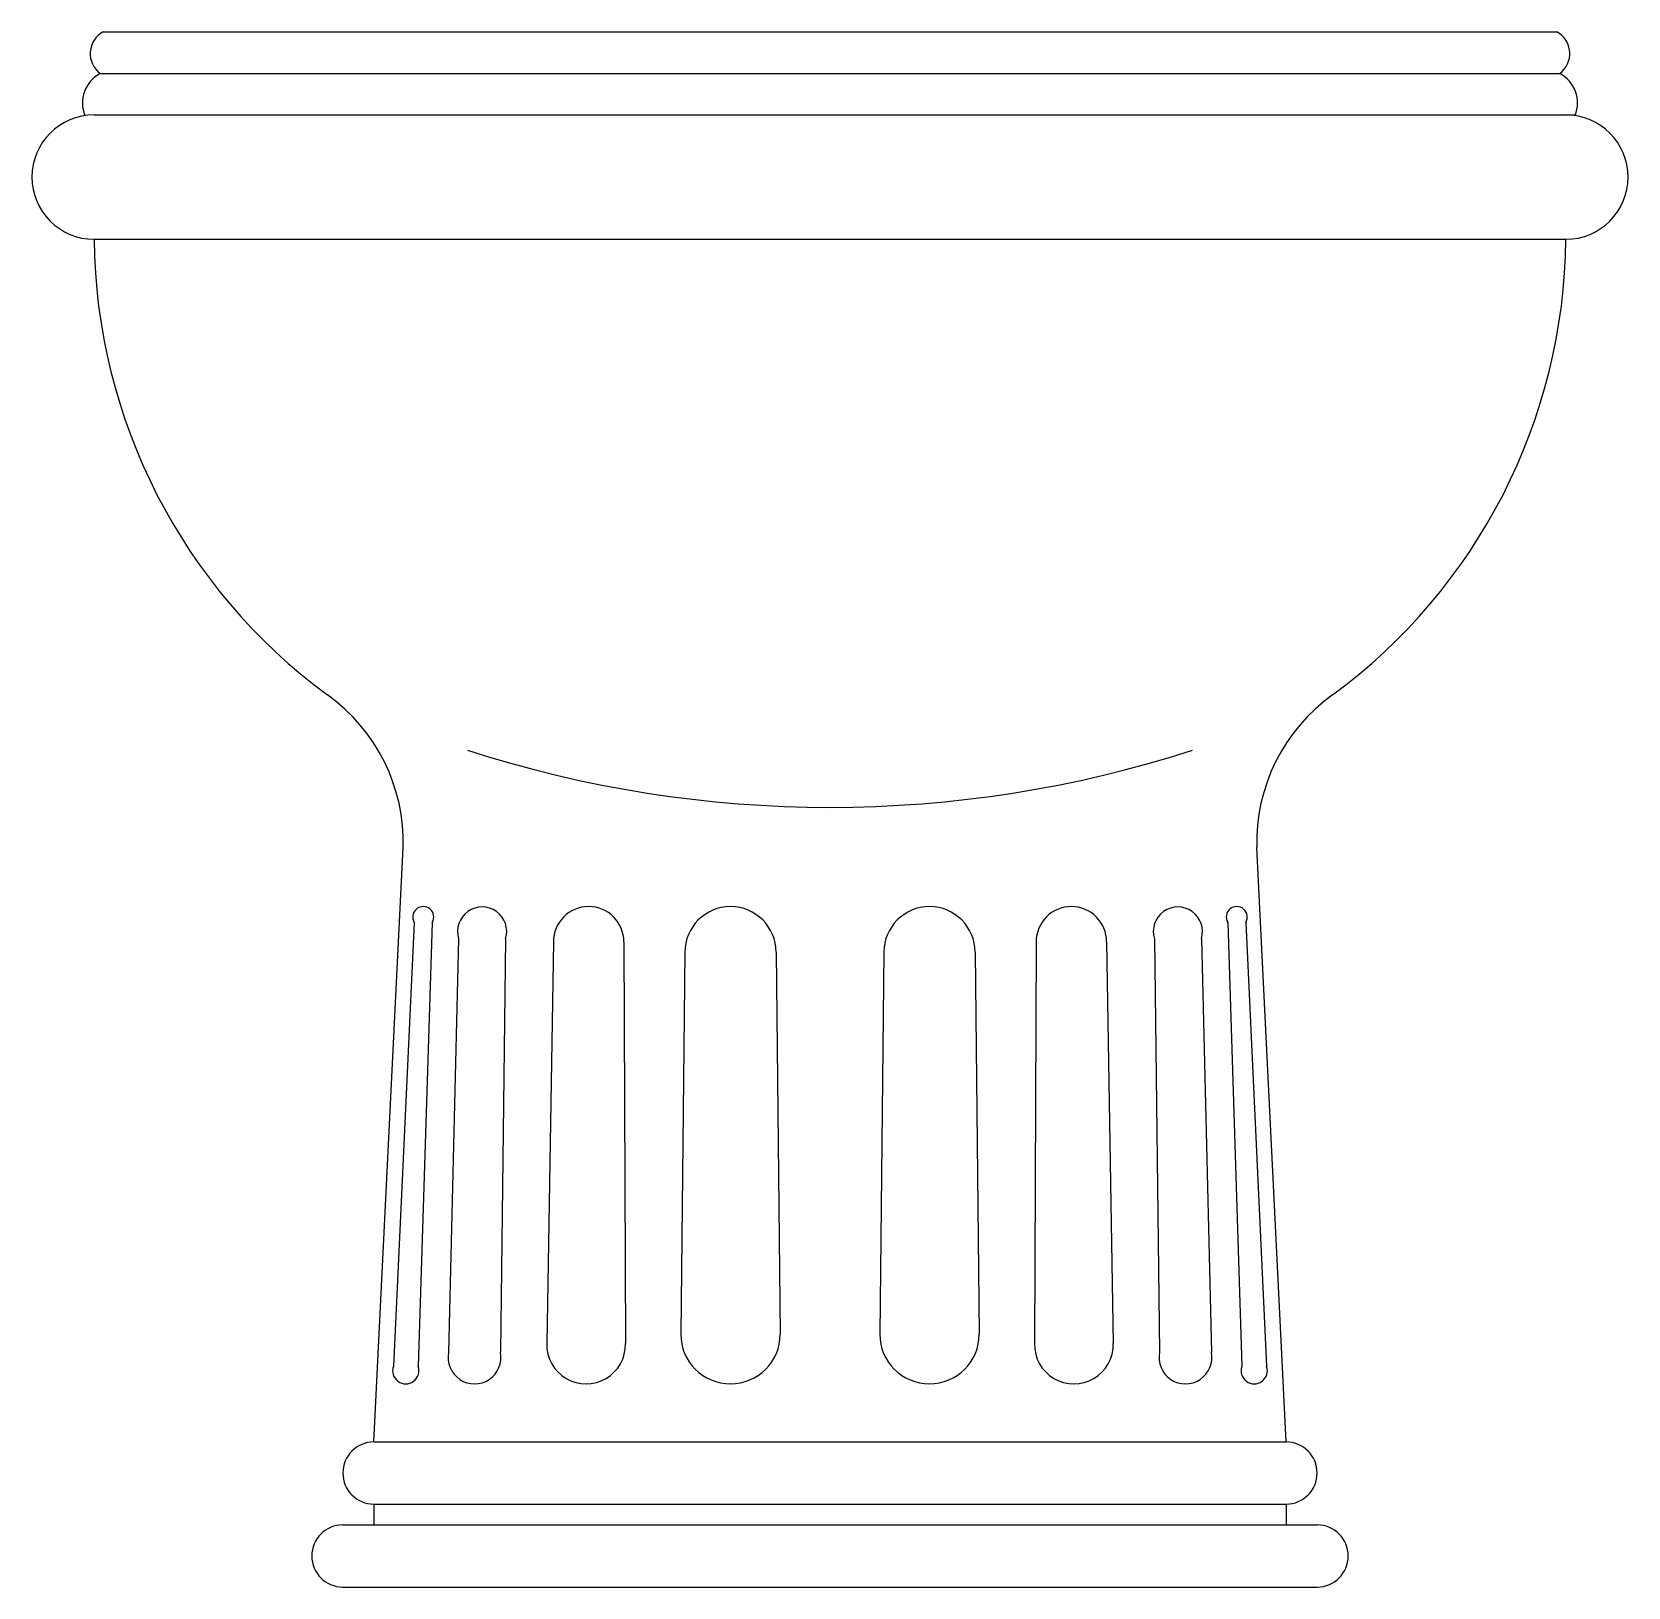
# Model space of a CAD drawing. Extents: x -844.935 to -844.55, y 507.152 to 507.527.
import ezdxf

# ---------------------------------------------------------------- set-up
doc = ezdxf.new("R2010")
doc.units = 0
doc.header["$LTSCALE"] = 50
doc.header["$MEASUREMENT"] = 0
doc.layers.add('A-PEÇAS', color=2, linetype='CONTINUOUS')

msp = doc.modelspace()

# ---------------------------------------------------------------- linework, layer by layer
at = {"layer": 'A-PEÇAS'}
for p, q in [((-844.9173907662799, 507.5270920116107), (-844.5667791691541, 507.5270920116107)), ((-844.8521428792234, 507.1870920116107), (-844.845019306577, 507.3304058588645)), ((-844.6320270562106, 507.1870920116107), (-844.639150628857, 507.3304058588645)), ((-844.8521428792234, 507.1720920116107), (-844.8521428792234, 507.1670920116107)), ((-844.8521428792234, 507.1720920116107), (-844.8521428792234, 507.1670920116107)), ((-844.6320270562106, 507.1720920116107), (-844.6320270562106, 507.1670920116107)), ((-844.6320270562106, 507.1720920116107), (-844.6320270562106, 507.1670920116107)), ((-844.8596428792234, 507.1520920116107), (-844.6245270562106, 507.1520920116107))]:
    msp.add_line(p, q, dxfattribs=at)
at = {"layer": 'A-PEÇAS', "color": 1}
for p, q in [((-844.9180956736254, 507.5170920116107), (-844.5660742618086, 507.5170920116107)), ((-844.919584967717, 507.5070920116107), (-844.5622994516649, 507.5070920116107)), ((-844.919584967717, 507.4770920116107), (-844.564584967717, 507.4770920116107)), ((-844.8423893897171, 507.3123526880654), (-844.8473943611373, 507.2053245580179)), ((-844.8380046568012, 507.3123526880654), (-844.8414027046899, 507.2053245580179)), ((-844.6461652786328, 507.3123526880654), (-844.6427672307441, 507.2053245580179)), ((-844.6417805457169, 507.3123526880654), (-844.6367755742967, 507.2053245580179)), ((-844.8316562148004, 507.3084361257469), (-844.8340919705763, 507.2087164816071)), ((-844.8203300958749, 507.3084361257469), (-844.8215632594455, 507.2087164816071)), ((-844.8088034306639, 507.3076814061782), (-844.8104103656625, 507.210787686789)), ((-844.791803430664, 507.3076814061782), (-844.7914143964875, 507.2107876867889)), ((-844.6923665047701, 507.3076814061782), (-844.6927555389465, 507.2107876867889)), ((-844.6753665047701, 507.3076814061782), (-844.6737595697715, 507.210787686789)), ((-844.6638398395592, 507.3084361257469), (-844.6626066759885, 507.2087164816071)), ((-844.6525137206336, 507.3084361257469), (-844.6500779648578, 507.2087164816071)), ((-844.777084967717, 507.3051814061782), (-844.7780849677171, 507.2130920116107)), ((-844.755084967717, 507.3051814061782), (-844.7540849677171, 507.2130920116107)), ((-844.729084967717, 507.3051814061782), (-844.7300849677171, 507.2130920116107)), ((-844.707084967717, 507.3051814061782), (-844.7060849677171, 507.2130920116107)), ((-844.8521428792234, 507.1870920116107), (-844.6320270562106, 507.1870920116107)), ((-844.8521428792234, 507.1720920116107), (-844.6320270562106, 507.1720920116107)), ((-844.8596428792234, 507.1670920116107), (-844.6245270562106, 507.1670920116107))]:
    msp.add_line(p, q, dxfattribs=at)
at = {"layer": 'A-PEÇAS'}
for centre, radius, start, end in [((-844.9146136389693, 507.5218714051484), 0.005913304316058719, 118.010964406943, 233.9247317959336), ((-844.5695562964647, 507.5218714051484), 0.005913304316058719, 306.0752682040664, 61.98903559305698), ((-844.914315257638, 507.509952516768), 0.008078609512024527, 117.9015547801724, 201.9963291541645), ((-844.569854677796, 507.509952516768), 0.008078609512024527, 338.0036708458358, 62.09844521982762), ((-844.919584967717, 507.4920920116107), 0.015, 90, 270), ((-844.564584967717, 507.4920920116107), 0.015, 270, 90), ((-844.7817099778392, 507.4783757200813), 0.1378809658409445, 180.5334466556797, 233.7245594737125), ((-844.7024599575948, 507.4783757200813), 0.1378809658409445, 306.2754405262875, 359.4665533443203), ((-844.8887202124591, 507.3316570329745), 0.04371881301654444, 358.3600473065255, 54.43094087061048), ((-844.5954497229749, 507.3316570329745), 0.04371881301654444, 125.5690591293895, 181.6399526934745), ((-844.8520847423944, 507.1795920116107), 0.007500225322675007, 90.44412376363701, 269.5558762363673), ((-844.6320851930396, 507.1795920116107), 0.007500225322675007, 270.4441237636327, 89.555876236363), ((-844.8595847423943, 507.1595920116107), 0.007500225322675007, 90.44412376363701, 269.5558762363673), ((-844.6245851930397, 507.1595920116107), 0.007500225322675007, 270.4441237636327, 89.555876236363)]:
    msp.add_arc(centre, radius, start, end, dxfattribs=at)
at = {"layer": 'A-PEÇAS', "color": 1}
for centre, radius, start, end in [((-844.742084967717, 507.6246625982556), 0.2845487850907045, 252.1027065001865, 287.8972934998135), ((-844.8401970232592, 507.3136393604465), 0.002542045731718473, 329.5918618599615, 210.4081381404702), ((-844.8259931553376, 507.3101689581446), 0.005922242024550245, 342.9864795021385, 197.0135204980163), ((-844.8003034306639, 507.3076814061782), 0.0085, 1.59969178258889e-10, 179.9999999999473), ((-844.766084967717, 507.3051814061782), 0.011, 0, 180), ((-844.718084967717, 507.3051814061782), 0.011, 0, 180), ((-844.6838665047701, 507.3076814061782), 0.0085, 5.268495284118249e-11, 179.99999999984), ((-844.6581767800964, 507.3101689581446), 0.005922242024550245, 342.9864795019838, 197.0135204978615), ((-844.6439729121748, 507.3136393604465), 0.002542045731718473, 329.5918618595298, 210.4081381400386), ((-844.800912381075, 507.2105920116107), 0.0095, 178.8197731828688, 1.180226817035142), ((-844.766084967717, 507.2130920116107), 0.012, 180, 0), ((-844.718084967717, 507.2130920116107), 0.012, 180, 0), ((-844.683257554359, 507.2105920116107), 0.0095, 178.8197731829649, 1.180226817131188), ((-844.827827615011, 507.2074776812652), 0.006385669654488244, 168.8138667017882, 11.18613329807171), ((-844.6563423204232, 507.2074776812652), 0.006385669654488244, 168.8138667019283, 11.18613329821175), ((-844.8443985329136, 507.2042685197039), 0.00317650809323182, 160.5822950505882, 19.41770494910602), ((-844.6397714025204, 507.2042685197039), 0.00317650809323182, 160.582295050894, 19.41770494941187)]:
    msp.add_arc(centre, radius, start, end, dxfattribs=at)

doc.saveas('drawing.dxf')
